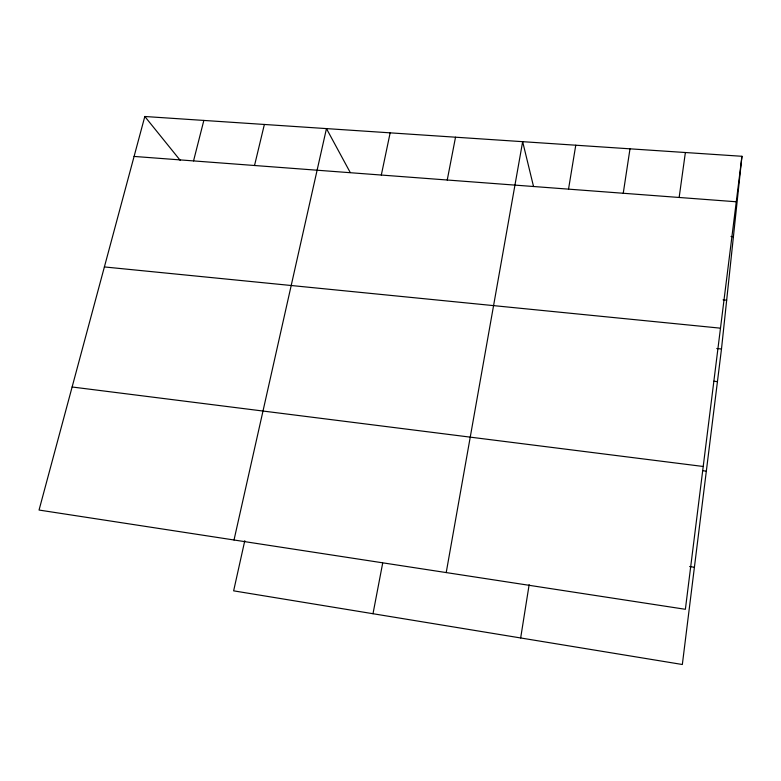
<?xml version="1.0" encoding="UTF-8"?>
<svg xmlns="http://www.w3.org/2000/svg" width="781" height="781" viewBox="0 0 781 781"><rect width="100%" height="100%" fill="white"/><g stroke="black" fill="none" stroke-linecap="round" stroke-linejoin="round"><path stroke-width="1.17" d="M244.785 540.706L233.636 590.846L682.34 664.504L721.488 348.99L741.95 156.288L144.817 116.496L39.05 510.052L685.376 609.297L741.95 156.288M679.148 197.476L685.376 152.52M623.248 193.268L629.994 148.829M520.663 637.97L529.147 584.657M568.529 189.148L575.763 145.217M446.215 572.571L522.655 141.673L533.54 186.542M372.996 613.729L382.661 563.238M447.24 180.02L455.528 137.202M381.313 175.051L390.149 132.848M234.017 539.993L326.458 128.601L350.249 172.533M254.528 165.504L264.368 124.462M193.542 160.915L203.841 120.43M134.078 156.434L736.268 201.771M731.016 236.467L733.418 236.663M723.05 299.855L726.672 300.197M104.381 266.936L720.482 328.176M716.773 348.502L721.488 348.99M713.873 381.235L717.436 381.626M72.116 386.995L703.212 466.482M702.705 470.699L706.327 471.158M689.623 566.567L694.407 567.26M144.817 116.496L180.323 160.466"/></g></svg>
